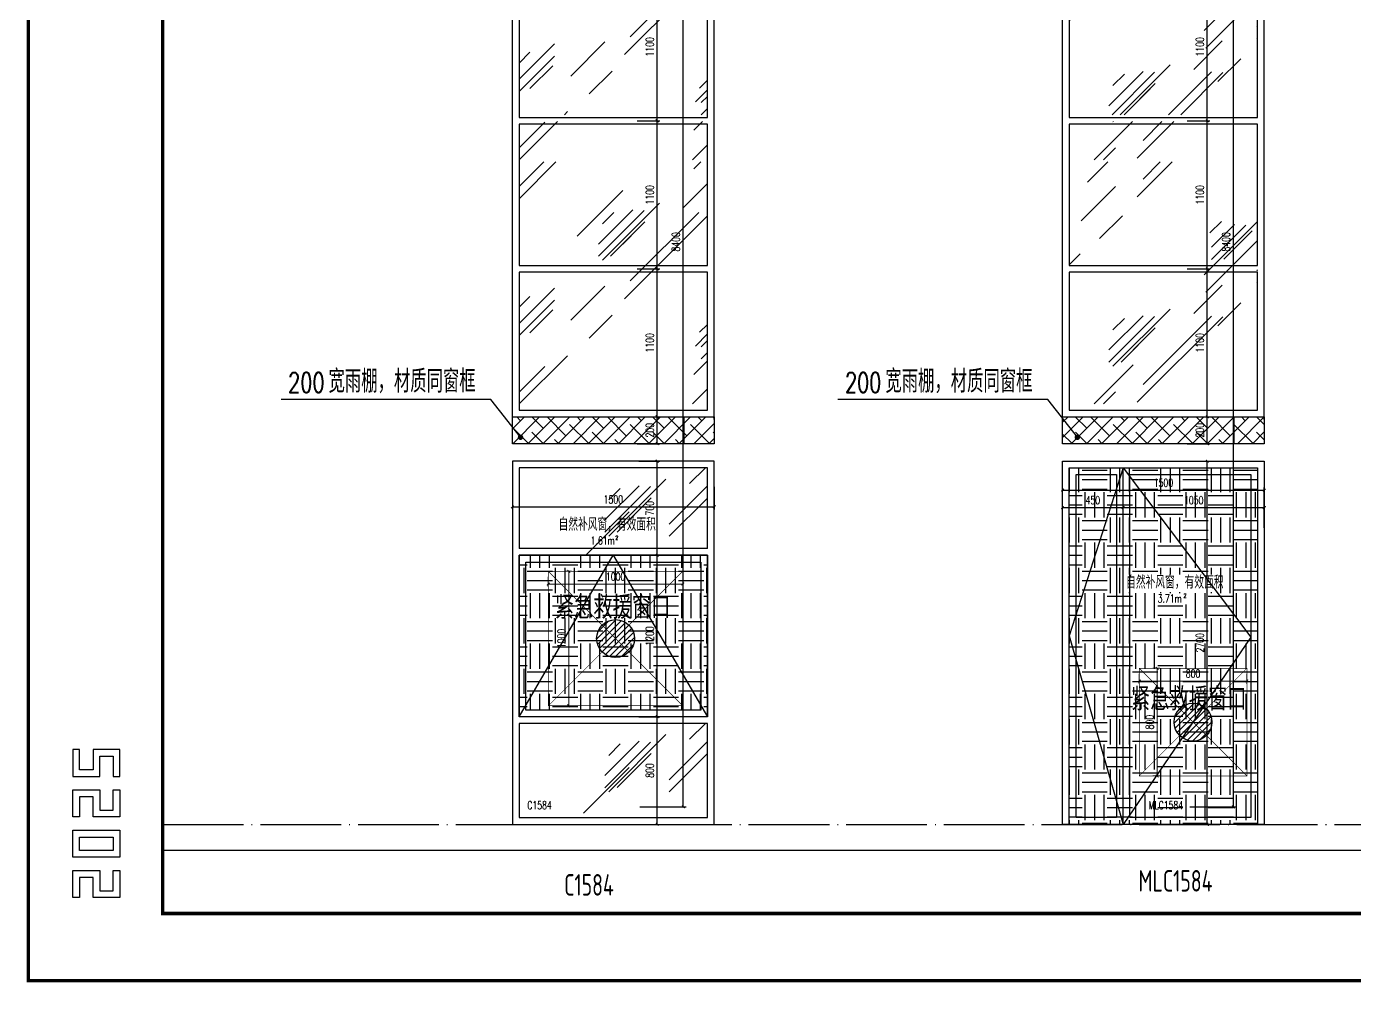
# Model space of a CAD drawing. Extents: x -4210259 to 293730, y -7499 to 868879.
# Drawn here: x -2053472 to -2043600, y 421208 to 428313 of the extents above; entities that cross this region are included whole.
import ezdxf
from ezdxf.enums import TextEntityAlignment as Align

# ---------------------------------------------------------------- set-up
doc = ezdxf.new("R2010")
doc.units = 0
doc.header["$LTSCALE"] = 1000
doc.header["$MEASUREMENT"] = 0
doc.linetypes.add('DASH', pattern=[0.35, 0.25, -0.1])
doc.linetypes.add('DOTE', pattern=[2.42, 2, -0.2, 0.02, -0.2])
doc.layers.get('Defpoints').update_dxf_attribs({"color": 210})
for name, color, linetype in [('0-cxFrame', 155, 'Continuous'), ('A-AXIS-DOTE', 14, 'DOTE'), ('A-CURTAIN', 134, 'Continuous'), ('A-HATCH-2', 251, 'Continuous'), ('A-LIN-V', 9, 'Continuous'), ('A-TEXT', 61, 'Continuous'), ('A-WINDOW', 140, 'Continuous'), ('A-彩色打印层', 22, 'Continuous'), ('A-门窗表显示尺寸', 160, 'Continuous'), ('AXIS', 3, 'Continuous'), ('DIM_SYMB', 3, 'Continuous'), ('PUB_DIM', 3, 'Continuous'), ('PUB_TEXT', 7, 'Continuous'), ('SPACE', 7, 'Continuous'), ('SPACE_HATCH', 8, 'Continuous')]:
    doc.layers.add(name, color=color, linetype=linetype)
doc.layers.add('0-cxText', color=131, linetype='Continuous', lineweight=25)
doc.layers.add('A-WALL-HATCH', color=8, linetype='Continuous', lineweight=13)
doc.styles.add('_TCH_DIM', font='SIMPLEX', dxfattribs={"bigfont": 'GBCBIG'})
doc.styles.add('_TCH_DIM_T3', font='SIMPLEX', dxfattribs={"width": 0.705882, "bigfont": 'GBCBIG'})
doc.styles.add('_TCH_SPACE', font='SIMPLEX', dxfattribs={"height": 5, "bigfont": 'GBCBIG'})
doc.styles.add('A-DIM_T3', font='SIMPLEX', dxfattribs={"width": 0.705882, "bigfont": 'GBCBIG'})
doc.styles.add('A-STANDARD', font='SIMPLEX', dxfattribs={"bigfont": 'GBCBIG'})
doc.styles.add('cx_tuming', font='')
doc.styles.add('cx_tuqian1', font='')
doc.styles.add('EXPO2012', font='@TSSDENG', dxfattribs={"width": 0.7, "bigfont": '@TSSDCHN'})
doc.styles.add('STYLE1', font='')
doc.styles.add('黑体', font='', dxfattribs={"height": 12})
doc.styles.get('cx_tuming').set_extended_font_data('SimHei')
doc.styles.get('cx_tuqian1').set_extended_font_data('SimSun')
doc.styles.get('STYLE1').set_extended_font_data('SimSun')
doc.styles.get('黑体').set_extended_font_data('SimHei')
doc.dimstyles.new('_TCH_ARCH&&20', dxfattribs={"dimtxt": 59.5, "dimasz": 20, "dimexe": 20, "dimexo": 20, "dimgap": 25.25, "dimtad": 1, "dimdec": 0, "dimzin": 0, "dimdsep": 46, "dimtxsty": '_TCH_DIM_T3', "dimblk": 'ARCHTICK', "dimcen": 0.09, "dimclrt": 7, "dimazin": 2, "dimtfac": 1, "dimtdec": 0, "dimtix": 1, "dimtmove": 2, "dimatfit": 3, "dimfxl": 0, "dimtolj": 1, "dimtzin": 0, "dimarcsym": 0})
doc.dimstyles.new('A-DIM&&20', dxfattribs={"dimtxt": 59.5, "dimasz": 20, "dimexe": 20, "dimexo": 20, "dimgap": 25.25, "dimtad": 1, "dimdec": 0, "dimzin": 0, "dimdsep": 46, "dimtxsty": 'A-DIM_T3', "dimblk": 'ARCHTICK', "dimcen": 0.09, "dimclrt": 7, "dimazin": 2, "dimtfac": 1, "dimtdec": 0, "dimtix": 1, "dimtmove": 2, "dimatfit": 3, "dimfxl": 0, "dimtolj": 1, "dimtzin": 0, "dimarcsym": 0})
pattern_1 = [(0, (0, 0), (187.5, 187.5), [187.5, -187.5]), (0, (0, 70.31), (187.5, 187.5), [187.5, -187.5]), (0, (0, 140.62), (187.5, 187.5), [187.5, -187.5]), (90, (23.44, 164.06), (-187.5, 187.5), [187.5, -187.5]), (90, (93.75, 164.06), (-187.5, 187.5), [187.5, -187.5]), (90, (164.06, 164.06), (-187.5, 187.5), [187.5, -187.5])]

# ---------------------------------------------------------------- blocks, each defined once
blk = doc.blocks.new('TK22.A1 L(Dragon)')
at = {"layer": '0-cxFrame', "color": 7, "const_width": 0.5}
blk.add_lwpolyline([(0, 0), (-841, 0), (-841, 594), (0, 594)], close=True, dxfattribs=at)
at = {"layer": '0-cxFrame', "const_width": 0.5}
blk.add_lwpolyline([(-80, 10), (-821, 10), (-821, 584), (-80, 584)], close=True, dxfattribs=at)
at = {"layer": 'Defpoints', "color": 2}
for points in [[(-833.37, 34.37), (-834.37, 34.37), (-834.37, 30.37), (-830.37, 30.37), (-830.37, 33.37), (-828.37, 33.37), (-828.37, 30.37), (-827.37, 30.37), (-827.37, 34.37), (-831.37, 34.37), (-831.37, 31.37), (-833.37, 31.37), (-833.37, 34.37)], [(-833.37, 24.37), (-834.37, 24.37), (-834.37, 28.37), (-830.37, 28.37), (-830.37, 25.37), (-828.37, 25.37), (-828.37, 28.37), (-827.37, 28.37), (-827.37, 24.37), (-831.37, 24.37), (-831.37, 27.37), (-833.37, 27.37), (-833.37, 24.37)], [(-833.37, 12.37), (-834.37, 12.37), (-834.37, 16.37), (-830.37, 16.37), (-830.37, 13.37), (-828.37, 13.37), (-828.37, 16.37), (-827.37, 16.37), (-827.37, 12.37), (-831.37, 12.37), (-831.37, 15.37), (-833.37, 15.37), (-833.37, 12.37)]]:
    blk.add_lwpolyline(points, dxfattribs=at)
for points in [[(-834.37, 18.37), (-834.37, 22.37), (-827.37, 22.37), (-827.37, 18.37)], [(-833.37, 19.37), (-833.37, 21.37), (-828.37, 21.37), (-828.37, 19.37)]]:
    blk.add_lwpolyline(points, close=True, dxfattribs=at)
at = {"style": '黑体', "flags": 4}
blk.add_attdef('图幅', text='', height=3.3, dxfattribs=at).set_placement((-40, 3), align=Align.RIGHT)
at = {"layer": '0-cxText', "flags": 4}
for tag, height, style, p in [('建设单位', 3.5, 'cx_tuming', (-45, 240)), ('项目名称', 3.5, 'cx_tuming', (-45, 210)), ('子项名称', 3.5, 'cx_tuming', (-45, 180)), ('工程编号', 3.3, 'cx_tuqian1', (-35, 165)), ('图名1', 3.5, 'cx_tuming', (-45, 87)), ('图名2', 3.5, 'cx_tuming', (-45, 79)), ('图名3', 3.5, 'cx_tuming', (-45, 71)), ('出图日期', 3.3, 'cx_tuqian1', (-39, 60)), ('专业', 3.3, 'cx_tuqian1', (-55, 52)), ('图号', 3.3, 'cx_tuqian1', (-55, 44)), ('版次', 3.3, 'cx_tuqian1', (-20, 44))]:
    blk.add_attdef(tag, text='', height=height, dxfattribs=dict(at, style=style)).set_placement(p, align=Align.MIDDLE)
at = {"layer": 'Defpoints', "color": 6, "flags": 4}
for tag, height, style, p in [('tufu', 3.3, '黑体', (-12, 12)), ('dwfname', 4, 'cx_tuqian1', (-80, 3))]:
    blk.add_attdef(tag, text='', height=height, dxfattribs=dict(at, style=style)).set_placement(p, align=Align.RIGHT)
blk = doc.blocks.new('_ArchTick')
at = {"color": 0, "linetype": 'ByBlock', "const_width": 0.4}
blk.add_lwpolyline([(-0.5, -0.5), (0.5, 0.5)], dxfattribs=at)
blk = doc.blocks.new('*D1451')
at = {"layer": 'Defpoints', "color": 0}
for p in [(-1653990, 542178.3), (-1652990, 542178.3), (-1652990, 542105)]:
    blk.add_point(p, dxfattribs=at)
at = {"layer": 'PUB_DIM', "color": 0, "lineweight": -2}
for p, q in [((-1653990, 542158.3), (-1653990, 542085)), ((-1653990, 542105), (-1652990, 542105)), ((-1652990, 542158.3), (-1652990, 542085))]:
    blk.add_line(p, q, dxfattribs=at)
at = {"layer": 'PUB_DIM', "color": 0, "lineweight": -2, "xscale": 20, "yscale": 20, "zscale": 20, "rotation": 180}
blk.add_blockref('_ArchTick', (-1653990, 542105), dxfattribs=at)
at = {"layer": 'PUB_DIM', "color": 0, "lineweight": -2, "xscale": 20, "yscale": 20, "zscale": 20}
blk.add_blockref('_ArchTick', (-1652990, 542105), dxfattribs=at)
at = {"layer": 'PUB_DIM', "color": 7, "insert": (-1653490, 542160), "char_height": 59.5, "attachment_point": 5, "style": '_TCH_DIM_T3'}
blk.add_mtext('\\A1;1000', dxfattribs=at)
blk = doc.blocks.new('*D1452')
at = {"layer": 'Defpoints', "color": 0}
for p in [(-1653888.8, 542199.6), (-1653837.4, 542199.6), (-1653888.8, 541199.6)]:
    blk.add_point(p, dxfattribs=at)
at = {"layer": 'PUB_DIM', "color": 0, "lineweight": -2}
for p, q in [((-1653868.8, 542199.6), (-1653817.4, 542199.6)), ((-1653837.4, 541199.6), (-1653837.4, 542199.6)), ((-1653868.8, 541199.6), (-1653817.4, 541199.6))]:
    blk.add_line(p, q, dxfattribs=at)
at = {"layer": 'PUB_DIM', "color": 0, "lineweight": -2, "xscale": 20, "yscale": 20, "zscale": 20}
for p, rotation in [((-1653837.4, 542199.6), 90), ((-1653837.4, 541199.6), 270)]:
    blk.add_blockref('_ArchTick', p, dxfattribs=dict(at, rotation=rotation))
at = {"layer": 'PUB_DIM', "color": 7, "insert": (-1653892.4, 541699.6), "char_height": 59.5, "attachment_point": 5, "rotation": 90, "style": '_TCH_DIM_T3'}
blk.add_mtext('\\A1;1000', dxfattribs=at)
blk = doc.blocks.new('*D1310')
at = {"layer": 'A-门窗表显示尺寸', "color": 0, "lineweight": -2}
for p, q in [((-1821550.4, 519937.5), (-1821394.3, 519937.5)), ((-1821414.3, 519237.5), (-1821414.3, 519937.5)), ((-1821550.4, 519237.5), (-1821394.3, 519237.5))]:
    blk.add_line(p, q, dxfattribs=at)
at = {"layer": 'Defpoints', "color": 0}
for p in [(-1821570.4, 519937.5), (-1821414.3, 519937.5), (-1821570.4, 519237.5)]:
    blk.add_point(p, dxfattribs=at)
at = {"layer": 'A-门窗表显示尺寸', "color": 0, "lineweight": -2, "xscale": 20, "yscale": 20, "zscale": 20}
for p, rotation in [((-1821414.3, 519937.5), 90), ((-1821414.3, 519237.5), 270)]:
    blk.add_blockref('_ArchTick', p, dxfattribs=dict(at, rotation=rotation))
at = {"layer": 'A-门窗表显示尺寸', "color": 7, "insert": (-1821469.3, 519587.5), "char_height": 59.5, "attachment_point": 5, "rotation": 90, "style": 'A-DIM_T3'}
blk.add_mtext('\\A1;700', dxfattribs=at)
blk = doc.blocks.new('*D1311')
at = {"layer": 'A-门窗表显示尺寸', "color": 0, "lineweight": -2}
for p, q in [((-1821550.4, 519237.5), (-1821394.3, 519237.5)), ((-1821414.3, 518037.5), (-1821414.3, 519237.5)), ((-1821550.4, 518037.5), (-1821394.3, 518037.5))]:
    blk.add_line(p, q, dxfattribs=at)
at = {"layer": 'Defpoints', "color": 0}
for p in [(-1821570.4, 519237.5), (-1821414.3, 519237.5), (-1821570.4, 518037.5)]:
    blk.add_point(p, dxfattribs=at)
at = {"layer": 'A-门窗表显示尺寸', "color": 0, "lineweight": -2, "xscale": 20, "yscale": 20, "zscale": 20}
for p, rotation in [((-1821414.3, 519237.5), 90), ((-1821414.3, 518037.5), 270)]:
    blk.add_blockref('_ArchTick', p, dxfattribs=dict(at, rotation=rotation))
at = {"layer": 'A-门窗表显示尺寸', "color": 7, "insert": (-1821469.3, 518637.5), "char_height": 59.5, "attachment_point": 5, "rotation": 90, "style": 'A-DIM_T3'}
blk.add_mtext('\\A1;1200', dxfattribs=at)
blk = doc.blocks.new('*D1312')
at = {"layer": 'A-门窗表显示尺寸', "color": 0, "lineweight": -2}
for p, q in [((-1821550.4, 518037.5), (-1821394.3, 518037.5)), ((-1821414.3, 517237.5), (-1821414.3, 518037.5)), ((-1821550.4, 517237.5), (-1821394.3, 517237.5))]:
    blk.add_line(p, q, dxfattribs=at)
at = {"layer": 'Defpoints', "color": 0}
for p in [(-1821570.4, 518037.5), (-1821414.3, 518037.5), (-1821570.4, 517237.5)]:
    blk.add_point(p, dxfattribs=at)
at = {"layer": 'A-门窗表显示尺寸', "color": 0, "lineweight": -2, "xscale": 20, "yscale": 20, "zscale": 20}
for p, rotation in [((-1821414.3, 518037.5), 90), ((-1821414.3, 517237.5), 270)]:
    blk.add_blockref('_ArchTick', p, dxfattribs=dict(at, rotation=rotation))
at = {"layer": 'A-门窗表显示尺寸', "color": 7, "insert": (-1821469.3, 517637.5), "char_height": 59.5, "attachment_point": 5, "rotation": 90, "style": 'A-DIM_T3'}
blk.add_mtext('\\A1;800', dxfattribs=at)
blk = doc.blocks.new('*D1313')
at = {"layer": 'A-门窗表显示尺寸', "color": 0, "lineweight": -2}
for p, q in [((-1822490.4, 519747.5), (-1822490.4, 519578)), ((-1820990.4, 519747.5), (-1820990.4, 519578)), ((-1822490.4, 519598), (-1820990.4, 519598))]:
    blk.add_line(p, q, dxfattribs=at)
at = {"layer": 'Defpoints', "color": 0}
for p in [(-1822490.4, 519767.5), (-1820990.4, 519767.5), (-1820990.4, 519598)]:
    blk.add_point(p, dxfattribs=at)
at = {"layer": 'A-门窗表显示尺寸', "color": 0, "lineweight": -2, "xscale": 20, "yscale": 20, "zscale": 20, "rotation": 180}
blk.add_blockref('_ArchTick', (-1822490.4, 519598), dxfattribs=at)
at = {"layer": 'A-门窗表显示尺寸', "color": 0, "lineweight": -2, "xscale": 20, "yscale": 20, "zscale": 20}
blk.add_blockref('_ArchTick', (-1820990.4, 519598), dxfattribs=at)
at = {"layer": 'A-门窗表显示尺寸', "color": 7, "insert": (-1821740.4, 519653), "char_height": 59.5, "attachment_point": 5, "style": 'A-DIM_T3'}
blk.add_mtext('\\A1;1500', dxfattribs=at)
blk = doc.blocks.new('*D1228')
at = {"layer": 'A-门窗表显示尺寸', "color": 0, "lineweight": -2}
for p, q in [((-1802664.3, 520137.5), (-1802494.3, 520137.5)), ((-1802514.3, 519937.5), (-1802514.3, 520137.5)), ((-1802664.3, 519937.5), (-1802494.3, 519937.5))]:
    blk.add_line(p, q, dxfattribs=at)
at = {"layer": 'Defpoints', "color": 0}
for p in [(-1802684.3, 520137.5), (-1802514.3, 520137.5), (-1802684.3, 519937.5)]:
    blk.add_point(p, dxfattribs=at)
at = {"layer": 'A-门窗表显示尺寸', "color": 0, "lineweight": -2, "xscale": 20, "yscale": 20, "zscale": 20}
for p, rotation in [((-1802514.3, 520137.5), 90), ((-1802514.3, 519937.5), 270)]:
    blk.add_blockref('_ArchTick', p, dxfattribs=dict(at, rotation=rotation))
at = {"layer": 'A-门窗表显示尺寸', "color": 7, "insert": (-1802569.3, 520037.5), "char_height": 59.5, "attachment_point": 5, "rotation": 90, "style": '_TCH_DIM_T3'}
blk.add_mtext('\\A1;200', dxfattribs=at)
blk = doc.blocks.new('*D1229')
at = {"layer": 'A-门窗表显示尺寸', "color": 0, "lineweight": -2}
for p, q in [((-1802664.3, 521237.5), (-1802494.3, 521237.5)), ((-1802514.3, 520137.5), (-1802514.3, 521237.5)), ((-1802664.3, 520137.5), (-1802494.3, 520137.5))]:
    blk.add_line(p, q, dxfattribs=at)
at = {"layer": 'Defpoints', "color": 0}
for p in [(-1802684.3, 521237.5), (-1802514.3, 521237.5), (-1802684.3, 520137.5)]:
    blk.add_point(p, dxfattribs=at)
at = {"layer": 'A-门窗表显示尺寸', "color": 0, "lineweight": -2, "xscale": 20, "yscale": 20, "zscale": 20}
for p, rotation in [((-1802514.3, 521237.5), 90), ((-1802514.3, 520137.5), 270)]:
    blk.add_blockref('_ArchTick', p, dxfattribs=dict(at, rotation=rotation))
at = {"layer": 'A-门窗表显示尺寸', "color": 7, "insert": (-1802569.3, 520687.5), "char_height": 59.5, "attachment_point": 5, "rotation": 90, "style": '_TCH_DIM_T3'}
blk.add_mtext('\\A1;1100', dxfattribs=at)
blk = doc.blocks.new('*D1230')
at = {"layer": 'A-门窗表显示尺寸', "color": 0, "lineweight": -2}
for p, q in [((-1802664.3, 522337.5), (-1802494.3, 522337.5)), ((-1802514.3, 521237.5), (-1802514.3, 522337.5)), ((-1802664.3, 521237.5), (-1802494.3, 521237.5))]:
    blk.add_line(p, q, dxfattribs=at)
at = {"layer": 'Defpoints', "color": 0}
for p in [(-1802684.3, 522337.5), (-1802514.3, 522337.5), (-1802684.3, 521237.5)]:
    blk.add_point(p, dxfattribs=at)
at = {"layer": 'A-门窗表显示尺寸', "color": 0, "lineweight": -2, "xscale": 20, "yscale": 20, "zscale": 20}
for p, rotation in [((-1802514.3, 522337.5), 90), ((-1802514.3, 521237.5), 270)]:
    blk.add_blockref('_ArchTick', p, dxfattribs=dict(at, rotation=rotation))
at = {"layer": 'A-门窗表显示尺寸', "color": 7, "insert": (-1802569.3, 521787.5), "char_height": 59.5, "attachment_point": 5, "rotation": 90, "style": '_TCH_DIM_T3'}
blk.add_mtext('\\A1;1100', dxfattribs=at)
blk = doc.blocks.new('*D1231')
at = {"layer": 'A-门窗表显示尺寸', "color": 0, "lineweight": -2}
for p, q in [((-1802664.3, 523437.5), (-1802494.3, 523437.5)), ((-1802514.3, 522337.5), (-1802514.3, 523437.5)), ((-1802664.3, 522337.5), (-1802494.3, 522337.5))]:
    blk.add_line(p, q, dxfattribs=at)
at = {"layer": 'Defpoints', "color": 0}
for p in [(-1802684.3, 523437.5), (-1802514.3, 523437.5), (-1802684.3, 522337.5)]:
    blk.add_point(p, dxfattribs=at)
at = {"layer": 'A-门窗表显示尺寸', "color": 0, "lineweight": -2, "xscale": 20, "yscale": 20, "zscale": 20}
for p, rotation in [((-1802514.3, 523437.5), 90), ((-1802514.3, 522337.5), 270)]:
    blk.add_blockref('_ArchTick', p, dxfattribs=dict(at, rotation=rotation))
at = {"layer": 'A-门窗表显示尺寸', "color": 7, "insert": (-1802569.3, 522887.5), "char_height": 59.5, "attachment_point": 5, "rotation": 90, "style": '_TCH_DIM_T3'}
blk.add_mtext('\\A1;1100', dxfattribs=at)
blk = doc.blocks.new('*D1232')
at = {"layer": 'A-门窗表显示尺寸', "color": 0, "lineweight": -2}
for p, q in [((-1802664.3, 524537.5), (-1802494.3, 524537.5)), ((-1802514.3, 523437.5), (-1802514.3, 524537.5)), ((-1802664.3, 523437.5), (-1802494.3, 523437.5))]:
    blk.add_line(p, q, dxfattribs=at)
at = {"layer": 'Defpoints', "color": 0}
for p in [(-1802684.3, 524537.5), (-1802514.3, 524537.5), (-1802684.3, 523437.5)]:
    blk.add_point(p, dxfattribs=at)
at = {"layer": 'A-门窗表显示尺寸', "color": 0, "lineweight": -2, "xscale": 20, "yscale": 20, "zscale": 20}
for p, rotation in [((-1802514.3, 524537.5), 90), ((-1802514.3, 523437.5), 270)]:
    blk.add_blockref('_ArchTick', p, dxfattribs=dict(at, rotation=rotation))
at = {"layer": 'A-门窗表显示尺寸', "color": 7, "insert": (-1802569.3, 523987.5), "char_height": 59.5, "attachment_point": 5, "rotation": 90, "style": '_TCH_DIM_T3'}
blk.add_mtext('\\A1;1100', dxfattribs=at)
blk = doc.blocks.new('*D1233')
at = {"layer": 'A-门窗表显示尺寸', "color": 0, "lineweight": -2}
for p, q in [((-1802664.3, 525637.5), (-1802494.3, 525637.5)), ((-1802514.3, 524537.5), (-1802514.3, 525637.5)), ((-1802664.3, 524537.5), (-1802494.3, 524537.5))]:
    blk.add_line(p, q, dxfattribs=at)
at = {"layer": 'Defpoints', "color": 0}
for p in [(-1802684.3, 525637.5), (-1802514.3, 525637.5), (-1802684.3, 524537.5)]:
    blk.add_point(p, dxfattribs=at)
at = {"layer": 'A-门窗表显示尺寸', "color": 0, "lineweight": -2, "xscale": 20, "yscale": 20, "zscale": 20}
for p, rotation in [((-1802514.3, 525637.5), 90), ((-1802514.3, 524537.5), 270)]:
    blk.add_blockref('_ArchTick', p, dxfattribs=dict(at, rotation=rotation))
at = {"layer": 'A-门窗表显示尺寸', "color": 7, "insert": (-1802569.3, 525087.5), "char_height": 59.5, "attachment_point": 5, "rotation": 90, "style": '_TCH_DIM_T3'}
blk.add_mtext('\\A1;1100', dxfattribs=at)
blk = doc.blocks.new('*D1234')
at = {"layer": 'A-门窗表显示尺寸', "color": 0, "lineweight": -2}
for p, q in [((-1802644.3, 525637.5), (-1802300, 525637.5)), ((-1802320, 517237.5), (-1802320, 525637.5)), ((-1802644.3, 517237.5), (-1802300, 517237.5))]:
    blk.add_line(p, q, dxfattribs=at)
at = {"layer": 'Defpoints', "color": 0}
for p in [(-1802664.3, 525637.5), (-1802320, 525637.5), (-1802664.3, 517237.5)]:
    blk.add_point(p, dxfattribs=at)
at = {"layer": 'A-门窗表显示尺寸', "color": 0, "lineweight": -2, "xscale": 20, "yscale": 20, "zscale": 20}
for p, rotation in [((-1802320, 525637.5), 90), ((-1802320, 517237.5), 270)]:
    blk.add_blockref('_ArchTick', p, dxfattribs=dict(at, rotation=rotation))
at = {"layer": 'A-门窗表显示尺寸', "color": 7, "insert": (-1802375, 521437.5), "char_height": 59.5, "attachment_point": 5, "rotation": 90, "style": '_TCH_DIM_T3'}
blk.add_mtext('\\A1;8400', dxfattribs=at)
blk = doc.blocks.new('*D1235')
at = {"layer": 'A-门窗表显示尺寸', "color": 0, "lineweight": -2}
for p, q in [((-1803590.4, 525102.5), (-1803590.4, 525272)), ((-1803590.4, 525252), (-1802090.4, 525252)), ((-1802090.4, 525102.5), (-1802090.4, 525272))]:
    blk.add_line(p, q, dxfattribs=at)
at = {"layer": 'Defpoints', "color": 0}
for p in [(-1802090.4, 525252), (-1803590.4, 525082.5), (-1802090.4, 525082.5)]:
    blk.add_point(p, dxfattribs=at)
at = {"layer": 'A-门窗表显示尺寸', "color": 0, "lineweight": -2, "xscale": 20, "yscale": 20, "zscale": 20, "rotation": 180}
blk.add_blockref('_ArchTick', (-1803590.4, 525252), dxfattribs=at)
at = {"layer": 'A-门窗表显示尺寸', "color": 0, "lineweight": -2, "xscale": 20, "yscale": 20, "zscale": 20}
blk.add_blockref('_ArchTick', (-1802090.4, 525252), dxfattribs=at)
at = {"layer": 'A-门窗表显示尺寸', "color": 7, "insert": (-1802840.4, 525307), "char_height": 59.5, "attachment_point": 5, "style": 'A-DIM_T3'}
blk.add_mtext('\\A1;1500', dxfattribs=at)
blk = doc.blocks.new('*D1453')
at = {"layer": 'Defpoints', "color": 0}
for p in [(-1646821.1, 507410), (-1646021.1, 507410), (-1646021.1, 507336.7)]:
    blk.add_point(p, dxfattribs=at)
at = {"layer": 'PUB_DIM', "color": 0, "lineweight": -2}
for p, q in [((-1646821.1, 507390), (-1646821.1, 507316.7)), ((-1646021.1, 507390), (-1646021.1, 507316.7)), ((-1646821.1, 507336.7), (-1646021.1, 507336.7))]:
    blk.add_line(p, q, dxfattribs=at)
at = {"layer": 'PUB_DIM', "color": 0, "lineweight": -2, "xscale": 20, "yscale": 20, "zscale": 20, "rotation": 180}
blk.add_blockref('_ArchTick', (-1646821.1, 507336.7), dxfattribs=at)
at = {"layer": 'PUB_DIM', "color": 0, "lineweight": -2, "xscale": 20, "yscale": 20, "zscale": 20}
blk.add_blockref('_ArchTick', (-1646021.1, 507336.7), dxfattribs=at)
at = {"layer": 'PUB_DIM', "color": 7, "insert": (-1646421.1, 507391.7), "char_height": 59.5, "attachment_point": 5, "style": '_TCH_DIM_T3'}
blk.add_mtext('\\A1;800', dxfattribs=at)
blk = doc.blocks.new('*D1454')
at = {"layer": 'Defpoints', "color": 0}
for p in [(-1646739.9, 507431.1), (-1646688.4, 507431.1), (-1646739.9, 506631.1)]:
    blk.add_point(p, dxfattribs=at)
at = {"layer": 'PUB_DIM', "color": 0, "lineweight": -2}
for p, q in [((-1646719.9, 507431.1), (-1646668.4, 507431.1)), ((-1646688.4, 506631.1), (-1646688.4, 507431.1)), ((-1646719.9, 506631.1), (-1646668.4, 506631.1))]:
    blk.add_line(p, q, dxfattribs=at)
at = {"layer": 'PUB_DIM', "color": 0, "lineweight": -2, "xscale": 20, "yscale": 20, "zscale": 20}
for p, rotation in [((-1646688.4, 507431.1), 90), ((-1646688.4, 506631.1), 270)]:
    blk.add_blockref('_ArchTick', p, dxfattribs=dict(at, rotation=rotation))
at = {"layer": 'PUB_DIM', "color": 7, "insert": (-1646743.4, 507031.1), "char_height": 59.5, "attachment_point": 5, "rotation": 90, "style": '_TCH_DIM_T3'}
blk.add_mtext('\\A1;800', dxfattribs=at)
blk = doc.blocks.new('*D1224')
at = {"layer": 'A-门窗表显示尺寸', "color": 0, "lineweight": -2}
for p, q in [((-1821600.4, 519937.5), (-1821444.3, 519937.5)), ((-1821464.3, 517237.5), (-1821464.3, 519937.5)), ((-1821600.4, 517237.5), (-1821444.3, 517237.5))]:
    blk.add_line(p, q, dxfattribs=at)
at = {"layer": 'Defpoints', "color": 0}
for p in [(-1821620.4, 519937.5), (-1821464.3, 519937.5), (-1821620.4, 517237.5)]:
    blk.add_point(p, dxfattribs=at)
at = {"layer": 'A-门窗表显示尺寸', "color": 0, "lineweight": -2, "xscale": 20, "yscale": 20, "zscale": 20}
for p, rotation in [((-1821464.3, 519937.5), 90), ((-1821464.3, 517237.5), 270)]:
    blk.add_blockref('_ArchTick', p, dxfattribs=dict(at, rotation=rotation))
at = {"layer": 'A-门窗表显示尺寸', "color": 7, "insert": (-1821519.3, 518587.5), "char_height": 59.5, "attachment_point": 5, "rotation": 90, "style": 'A-DIM_T3'}
blk.add_mtext('\\A1;2700', dxfattribs=at)
blk = doc.blocks.new('*D1225')
at = {"layer": 'A-门窗表显示尺寸', "color": 0, "lineweight": -2}
for p, q in [((-1822540.4, 519442.5), (-1822540.4, 519612)), ((-1822540.4, 519592), (-1822090.4, 519592)), ((-1822090.4, 519442.5), (-1822090.4, 519612))]:
    blk.add_line(p, q, dxfattribs=at)
at = {"layer": 'Defpoints', "color": 0}
for p in [(-1822090.4, 519592), (-1822540.4, 519422.5), (-1822090.4, 519422.5)]:
    blk.add_point(p, dxfattribs=at)
at = {"layer": 'A-门窗表显示尺寸', "color": 0, "lineweight": -2, "xscale": 20, "yscale": 20, "zscale": 20, "rotation": 180}
blk.add_blockref('_ArchTick', (-1822540.4, 519592), dxfattribs=at)
at = {"layer": 'A-门窗表显示尺寸', "color": 0, "lineweight": -2, "xscale": 20, "yscale": 20, "zscale": 20}
blk.add_blockref('_ArchTick', (-1822090.4, 519592), dxfattribs=at)
at = {"layer": 'A-门窗表显示尺寸', "color": 7, "insert": (-1822315.4, 519647), "char_height": 59.5, "attachment_point": 5, "style": 'A-DIM_T3'}
blk.add_mtext('\\A1;450', dxfattribs=at)
blk = doc.blocks.new('*D1226')
at = {"layer": 'A-门窗表显示尺寸', "color": 0, "lineweight": -2}
for p, q in [((-1822090.4, 519442.5), (-1822090.4, 519612)), ((-1822090.4, 519592), (-1821040.4, 519592)), ((-1821040.4, 519442.5), (-1821040.4, 519612))]:
    blk.add_line(p, q, dxfattribs=at)
at = {"layer": 'Defpoints', "color": 0}
for p in [(-1821040.4, 519592), (-1822090.4, 519422.5), (-1821040.4, 519422.5)]:
    blk.add_point(p, dxfattribs=at)
at = {"layer": 'A-门窗表显示尺寸', "color": 0, "lineweight": -2, "xscale": 20, "yscale": 20, "zscale": 20, "rotation": 180}
blk.add_blockref('_ArchTick', (-1822090.4, 519592), dxfattribs=at)
at = {"layer": 'A-门窗表显示尺寸', "color": 0, "lineweight": -2, "xscale": 20, "yscale": 20, "zscale": 20}
blk.add_blockref('_ArchTick', (-1821040.4, 519592), dxfattribs=at)
at = {"layer": 'A-门窗表显示尺寸', "color": 7, "insert": (-1821565.4, 519647), "char_height": 59.5, "attachment_point": 5, "style": 'A-DIM_T3'}
blk.add_mtext('\\A1;1050', dxfattribs=at)
blk = doc.blocks.new('*D1227')
at = {"layer": 'A-门窗表显示尺寸', "color": 0, "lineweight": -2}
for p, q in [((-1822540.4, 519572.5), (-1822540.4, 519742)), ((-1822540.4, 519722), (-1821040.4, 519722)), ((-1821040.4, 519572.5), (-1821040.4, 519742))]:
    blk.add_line(p, q, dxfattribs=at)
at = {"layer": 'Defpoints', "color": 0}
for p in [(-1821040.4, 519722), (-1822540.4, 519552.5), (-1821040.4, 519552.5)]:
    blk.add_point(p, dxfattribs=at)
at = {"layer": 'A-门窗表显示尺寸', "color": 0, "lineweight": -2, "xscale": 20, "yscale": 20, "zscale": 20, "rotation": 180}
blk.add_blockref('_ArchTick', (-1822540.4, 519722), dxfattribs=at)
at = {"layer": 'A-门窗表显示尺寸', "color": 0, "lineweight": -2, "xscale": 20, "yscale": 20, "zscale": 20}
blk.add_blockref('_ArchTick', (-1821040.4, 519722), dxfattribs=at)
at = {"layer": 'A-门窗表显示尺寸', "color": 7, "insert": (-1821790.4, 519777), "char_height": 59.5, "attachment_point": 5, "style": 'A-DIM_T3'}
blk.add_mtext('\\A1;1500', dxfattribs=at)
blk = doc.blocks.new('w42432')
at = {"layer": 'A-彩色打印层'}
h = blk.add_hatch(dxfattribs=at)
h.set_pattern_fill('ANSI31', color=1, scale=20)
h.set_pattern_definition([(45, (-3066307.735, -1060647.207), (-22.4506403, 22.4506403), [])])
edge = h.paths.add_edge_path()
edge.add_arc((-1653490, 541699.6), 140.7, 0, 360)
at = {"layer": 'A-彩色打印层', "linetype": 'DASH', "const_width": 5, "elevation": 0}
blk.add_lwpolyline([(-1653990, 542199.6), (-1652990, 542199.6), (-1652990, 541199.6), (-1653990, 541199.6)], close=True, dxfattribs=at)
for points in [[(-1653990, 542199.6), (-1652990, 541199.6)], [(-1652990, 542199.6), (-1653990, 541199.6)]]:
    blk.add_lwpolyline(points, dxfattribs=at)
at = {"layer": 'A-彩色打印层', "ltscale": 0.5}
blk.add_circle((-1653490, 541699.6, 0), 140.7, dxfattribs=at)
at = {"layer": 'AXIS', "linetype": 'Continuous', "style": 'STYLE1', "width": 0.7}
blk.add_text('紧急救援窗口', height=150, dxfattribs=at).set_placement((-1653941.7, 541862.6, 0))
at = {"layer": 'PUB_DIM'}
for p1, p2, distance, picture, middle in [((-1653990, 542178.3), (-1652990, 542178.3), -73.3, '*D1451', (-1653490, 542160)), ((-1653888.8, 541199.6), (-1653888.8, 542199.6), -51.4, '*D1452', (-1653892.4, 541699.6))]:
    dim = blk.add_aligned_dim(p1=p1, p2=p2, distance=distance, dimstyle='_TCH_ARCH&&20', dxfattribs=at)
    dim.commit()
    dim.dimension.update_dxf_attribs({"geometry": picture, "text_midpoint": middle})
blk = doc.blocks.new('er446')
at = {"layer": 'A-WALL-HATCH'}
h = blk.add_hatch(dxfattribs=at)
h.set_pattern_fill('玻璃2', color=256, scale=100, angle=180)
h.set_pattern_definition([(45, (3085130.2, -5340), (0, 1527.35065), [600, -360, 600, -360, 240, -523.28157]), (45, (3085100.2, -5310), (0, 1527.35065), [480, -600, 360, -360, 420, -463.28157]), (45, (3085100.2, -5220), (0, 1527.35065), [360, -720, 240, -360, 540, -463.28157]), (45, (3085190.2, -5310), (0, 1527.35065), [360, -720, 300, -1303.2815]), (45, (3085280.2, -5220), (0, 1527.35065), [180, -900, 120, -1483.2815]), (45, (3085130.2, -5070), (0, 1527.35065), [120, -900, 120, -480, 300, -763.28157]), (45, (3085670.2, -5160), (0, 1527.35065), [600, -900, 720, -475.28157]), (45, (3085670.2, -5250), (0, 1527.35065), [840, -600, 900, -355.28157]), (45, (3085820.2, -5130), (0, -1697.05627), [600, -840, 480, -763.28157]), (45, (3085730.2, -4950), (0, 1527.35065), [300, -1200, 360, -823.28157]), (45, (3085910.2, -5040), (0, 1527.35065), [240, -1200, 240, -1003.2815])])
h.paths.add_polyline_path([(-1822440.4, 519237.5), (-1821040.4, 519237.5), (-1821040.4, 519887.5), (-1822440.4, 519887.5)])
h = blk.add_hatch(dxfattribs=at)
h.set_pattern_fill('玻璃2', color=256, scale=100, angle=180)
h.set_pattern_definition([(45, (3085130.2, -7240), (0, 1527.35065), [600, -360, 600, -360, 240, -523.28157]), (45, (3085100.2, -7210), (0, 1527.35065), [480, -600, 360, -360, 420, -463.28157]), (45, (3085100.2, -7120), (0, 1527.35065), [360, -720, 240, -360, 540, -463.28157]), (45, (3085190.2, -7210), (0, 1527.35065), [360, -720, 300, -1303.2815]), (45, (3085280.2, -7120), (0, 1527.35065), [180, -900, 120, -1483.2815]), (45, (3085130.2, -6970), (0, 1527.35065), [120, -900, 120, -480, 300, -763.28157]), (45, (3085670.2, -7060), (0, 1527.35065), [600, -900, 720, -475.28157]), (45, (3085670.2, -7150), (0, 1527.35065), [840, -600, 900, -355.28157]), (45, (3085820.2, -7030), (0, -1697.05627), [600, -840, 480, -763.28157]), (45, (3085730.2, -6850), (0, 1527.35065), [300, -1200, 360, -823.28157]), (45, (3085910.2, -6940), (0, 1527.35065), [240, -1200, 240, -1003.2815])])
h.paths.add_polyline_path([(-1822440.4, 517287.5), (-1821040.4, 517287.5), (-1821040.4, 517987.5), (-1822440.4, 517987.5)])
at = {"layer": 'SPACE_HATCH'}
h = blk.add_hatch(dxfattribs=at)
h.set_pattern_fill('土壤', color=1, scale=50, style=0)
h.set_pattern_definition(pattern_1)
h.paths.add_polyline_path([(-1821040.4, 518087.5), (-1822440.4, 518087.5), (-1822440.4, 519237.5), (-1821040.4, 519237.5)])
at = {"layer": 'A-WINDOW'}
for p, q in [((-1821040.4, 519287.5), (-1822440.4, 519287.5)), ((-1821040.4, 519237.5), (-1822440.4, 519237.5)), ((-1821040.4, 518037.5), (-1822440.4, 518037.5)), ((-1821040.4, 517987.5), (-1822440.4, 517987.5))]:
    blk.add_line(p, q, dxfattribs=at)
for points in [[(-1822490.4, 517237.5), (-1820990.4, 517237.5), (-1820990.4, 519937.5), (-1822490.4, 519937.5)], [(-1822440.4, 519237.5), (-1821040.4, 519237.5), (-1821040.4, 518037.5), (-1822440.4, 518037.5)], [(-1822390.4, 519187.5), (-1821090.4, 519187.5), (-1821090.4, 518087.5), (-1822390.4, 518087.5)]]:
    blk.add_lwpolyline(points, close=True, dxfattribs=at)
for points in [[(-1821040.4, 519287.5), (-1821040.4, 519887.5), (-1822440.4, 519887.5), (-1822440.4, 519287.5)], [(-1822440.4, 519237.5), (-1822440.4, 518037.5)], [(-1822440.4, 518037.5), (-1821740.4, 519237.5), (-1821040.4, 518037.5)], [(-1821040.4, 518037.5), (-1821040.4, 519237.5)], [(-1822440.4, 517987.5), (-1822440.4, 517287.5), (-1821040.4, 517287.5), (-1821040.4, 517987.5)]]:
    blk.add_lwpolyline(points, dxfattribs=at)
at = {"layer": 'A-WALL-HATCH'}
blk.add_blockref('w42432', (-168233.7, -23080.9, 0), dxfattribs=at)
at = {"layer": 'A-门窗表显示尺寸', "color": 3, "style": 'A-STANDARD', "width": 0.705882}
blk.add_text('C1584', height=59.5, dxfattribs=at).set_placement((-1822380, 517350))
at = {"layer": 'SPACE', "color": 1, "style": '_TCH_SPACE'}
blk.add_text('自然补风窗，有效面积', height=96.45, dxfattribs=at).set_placement((-1822147.5, 519420))
at = {"layer": 'SPACE', "color": 1, "style": '_TCH_SPACE', "width": 0.705882}
for s, height, p in [('1.61m', 59.5, (-1821909.2, 519317.6)), ('2', 29.8, (-1821725.2, 519352.6))]:
    blk.add_text(s, height=height, dxfattribs=at).set_placement(p)
at = {"layer": 'A-门窗表显示尺寸'}
for p1, p2, distance, picture, middle in [((-1821570.4, 519237.5), (-1821570.4, 519937.5), -156.1, '*D1310', (-1821469.3, 519587.5)), ((-1822490.4, 519767.5), (-1820990.4, 519767.5), -169.5, '*D1313', (-1821740.4, 519653)), ((-1821570.4, 518037.5), (-1821570.4, 519237.5), -156.1, '*D1311', (-1821469.3, 518637.5)), ((-1821570.4, 517237.5), (-1821570.4, 518037.5), -156.1, '*D1312', (-1821469.3, 517637.5))]:
    dim = blk.add_aligned_dim(p1=p1, p2=p2, distance=distance, dimstyle='A-DIM&&20', dxfattribs=at)
    dim.commit()
    dim.dimension.update_dxf_attribs({"geometry": picture, "text_midpoint": middle})
blk = doc.blocks.new('C1454')
at = {"layer": 'A-HATCH-2'}
h = blk.add_hatch(dxfattribs=at)
h.set_pattern_fill('ANSI38', color=256, scale=50)
h.set_pattern_definition([(45, (0, 0), (-56.1266008, 56.1266008), []), (135, (0, 0), (-168.3798023, 56.1266008), [198.4375, -119.0625])])
h.paths.add_polyline_path([(-1803590.4, 520137.5), (-1802090.4, 520137.5), (-1802090.4, 519937.5), (-1803590.4, 519937.5)])
at = {"layer": 'A-WALL-HATCH'}
h = blk.add_hatch(dxfattribs=at)
h.set_pattern_fill('玻璃2', color=256, scale=100)
h.set_pattern_definition([(45, (2950370, 40), (0, 1527.35065), [600, -360, 600, -360, 240, -523.28157]), (45, (2950340, 70), (0, 1527.35065), [480, -600, 360, -360, 420, -463.28157]), (45, (2950340, 160), (0, 1527.35065), [360, -720, 240, -360, 540, -463.28157]), (45, (2950430, 70), (0, 1527.35065), [360, -720, 300, -1303.2815]), (45, (2950520, 160), (0, 1527.35065), [180, -900, 120, -1483.2815]), (45, (2950370, 310), (0, 1527.35065), [120, -900, 120, -480, 300, -763.28157]), (45, (2950910, 220), (0, 1527.35065), [600, -900, 720, -475.28157]), (45, (2950910, 130), (0, 1527.35065), [840, -600, 900, -355.28157]), (45, (2951060, 250), (0, -1697.05627), [600, -840, 480, -763.28157]), (45, (2950970, 430), (0, 1527.35065), [300, -1200, 360, -823.28157]), (45, (2951150, 340), (0, 1527.35065), [240, -1200, 240, -1003.2815])])
h.paths.add_polyline_path([(-1803540.4, 523867.5), (-1802140.4, 523867.5), (-1802140.4, 525567.5), (-1803540.4, 525567.5)])
h = blk.add_hatch(dxfattribs=at)
h.set_pattern_fill('玻璃2', color=256, scale=100)
h.set_pattern_definition([(45, (2950370, -1780), (0, 1527.35065), [600, -360, 600, -360, 240, -523.28157]), (45, (2950340, -1750), (0, 1527.35065), [480, -600, 360, -360, 420, -463.28157]), (45, (2950340, -1660), (0, 1527.35065), [360, -720, 240, -360, 540, -463.28157]), (45, (2950430, -1750), (0, 1527.35065), [360, -720, 300, -1303.2815]), (45, (2950520, -1660), (0, 1527.35065), [180, -900, 120, -1483.2815]), (45, (2950370, -1510), (0, 1527.35065), [120, -900, 120, -480, 300, -763.28157]), (45, (2950910, -1600), (0, 1527.35065), [600, -900, 720, -475.28157]), (45, (2950910, -1690), (0, 1527.35065), [840, -600, 900, -355.28157]), (45, (2951060, -1570), (0, -1697.05627), [600, -840, 480, -763.28157]), (45, (2950970, -1390), (0, 1527.35065), [300, -1200, 360, -823.28157]), (45, (2951150, -1480), (0, 1527.35065), [240, -1200, 240, -1003.2815])])
h.paths.add_polyline_path([(-1802140.4, 522332.5), (-1803540.4, 522332.5), (-1803540.4, 522047.5), (-1802140.4, 522047.5)])
h.paths.add_polyline_path([(-1803540.4, 522382.5), (-1802140.4, 522382.5), (-1802140.4, 523847.5), (-1803540.4, 523847.5)])
h = blk.add_hatch(dxfattribs=at)
h.set_pattern_fill('玻璃2', color=256, scale=100)
h.set_pattern_definition([(45, (2950370, -3595), (0, 1527.35065), [600, -360, 600, -360, 240, -523.28157]), (45, (2950340, -3565), (0, 1527.35065), [480, -600, 360, -360, 420, -463.28157]), (45, (2950340, -3475), (0, 1527.35065), [360, -720, 240, -360, 540, -463.28157]), (45, (2950430, -3565), (0, 1527.35065), [360, -720, 300, -1303.2815]), (45, (2950520, -3475), (0, 1527.35065), [180, -900, 120, -1483.2815]), (45, (2950370, -3325), (0, 1527.35065), [120, -900, 120, -480, 300, -763.28157]), (45, (2950910, -3415), (0, 1527.35065), [600, -900, 720, -475.28157]), (45, (2950910, -3505), (0, 1527.35065), [840, -600, 900, -355.28157]), (45, (2951060, -3385), (0, -1697.05627), [600, -840, 480, -763.28157]), (45, (2950970, -3205), (0, 1527.35065), [300, -1200, 360, -823.28157]), (45, (2951150, -3295), (0, 1527.35065), [240, -1200, 240, -1003.2815])])
h.paths.add_polyline_path([(-1803540.4, 520232.5), (-1802140.4, 520232.5), (-1802140.4, 522032.5), (-1803540.4, 522032.5)])
at = {"layer": 'A-LIN-V'}
for p, q in [((-1803590.4, 525637.5), (-1802090.4, 525637.5)), ((-1803590.4, 520137.5), (-1802190.4, 520137.5))]:
    blk.add_line(p, q, dxfattribs=at)
at = {"layer": 'A-WALL-HATCH'}
blk.add_line((-1802314.3, 519937.5), (-1802314.3, 520137.5), dxfattribs=at)
at = {"layer": 'A-WINDOW'}
for p, q in [((-1803590.4, 520117.5), (-1803590.4, 525637.5)), ((-1803590.4, 525637.5), (-1802090.4, 525637.5)), ((-1802090.4, 520117.5), (-1802090.4, 525637.5)), ((-1803590.4, 520137.5), (-1802090.4, 520137.5))]:
    blk.add_line(p, q, dxfattribs=at)
for points in [[(-1803540.4, 524562.5), (-1802140.4, 524562.5), (-1802140.4, 525587.5), (-1803540.4, 525587.5)], [(-1803540.4, 523462.5), (-1802140.4, 523462.5), (-1802140.4, 524512.5), (-1803540.4, 524512.5)], [(-1803540.4, 522362.5), (-1802140.4, 522362.5), (-1802140.4, 523412.5), (-1803540.4, 523412.5)], [(-1803540.4, 522312.5), (-1803540.4, 521262.5), (-1802140.4, 521262.5), (-1802140.4, 522312.5)], [(-1803540.4, 520187.5), (-1802140.4, 520187.5), (-1802140.4, 521212.5), (-1803540.4, 521212.5)], [(-1803590.4, 520137.5), (-1802090.4, 520137.5), (-1802090.4, 519937.5), (-1803590.4, 519937.5)]]:
    blk.add_lwpolyline(points, close=True, dxfattribs=at)
at = {"layer": 'A-门窗表显示尺寸'}
for p1, p2, distance, dimstyle, picture, middle in [((-1802684.3, 524537.5), (-1802684.3, 525637.5), -170, '_TCH_ARCH&&20', '*D1233', (-1802569.3, 525087.5)), ((-1802664.3, 517237.5), (-1802664.3, 525637.5), -344.3, '_TCH_ARCH&&20', '*D1234', (-1802375, 521437.5)), ((-1803590.4, 525082.5), (-1802090.4, 525082.5), 169.5, 'A-DIM&&20', '*D1235', (-1802840.4, 525307)), ((-1802684.3, 523437.5), (-1802684.3, 524537.5), -170, '_TCH_ARCH&&20', '*D1232', (-1802569.3, 523987.5)), ((-1802684.3, 522337.5), (-1802684.3, 523437.5), -170, '_TCH_ARCH&&20', '*D1231', (-1802569.3, 522887.5)), ((-1802684.3, 521237.5), (-1802684.3, 522337.5), -170, '_TCH_ARCH&&20', '*D1230', (-1802569.3, 521787.5)), ((-1802684.3, 520137.5), (-1802684.3, 521237.5), -170, '_TCH_ARCH&&20', '*D1229', (-1802569.3, 520687.5)), ((-1802684.3, 519937.5), (-1802684.3, 520137.5), -170, '_TCH_ARCH&&20', '*D1228', (-1802569.3, 520037.5))]:
    dim = blk.add_aligned_dim(p1=p1, p2=p2, distance=distance, dimstyle=dimstyle, dxfattribs=at)
    dim.commit()
    dim.dimension.update_dxf_attribs({"geometry": picture, "text_midpoint": middle})
blk = doc.blocks.new('w4243')
at = {"layer": 'A-彩色打印层'}
h = blk.add_hatch(dxfattribs=at)
h.set_pattern_fill('ANSI31', color=1, scale=20)
h.set_pattern_definition([(45, (-3059238.806, -1095315.762), (-22.4506403, 22.4506403), [])])
edge = h.paths.add_edge_path()
edge.add_arc((-1646421.1, 507031.1), 140.7, 0, 360)
at = {"layer": 'A-彩色打印层', "linetype": 'DASH', "const_width": 5}
blk.add_lwpolyline([(-1646821.1, 507431.1), (-1646021.1, 507431.1), (-1646021.1, 506631.1), (-1646821.1, 506631.1)], close=True, dxfattribs=at)
for points in [[(-1646821.1, 507431.1), (-1646021.1, 506631.1)], [(-1646021.1, 507431.1), (-1646821.1, 506631.1)]]:
    blk.add_lwpolyline(points, dxfattribs=at)
at = {"layer": 'A-彩色打印层', "ltscale": 0.5}
blk.add_circle((-1646421.1, 507031.1), 140.7, dxfattribs=at)
at = {"layer": 'AXIS', "linetype": 'Continuous', "style": 'STYLE1', "width": 0.7}
blk.add_text('紧急救援窗口', height=150, dxfattribs=at).set_placement((-1646882.7, 507134))
at = {"layer": 'PUB_DIM'}
for p1, p2, distance, picture, middle in [((-1646821.1, 507410), (-1646021.1, 507410), -73.3, '*D1453', (-1646421.1, 507391.7)), ((-1646739.9, 506631.1), (-1646739.9, 507431.1), -51.4, '*D1454', (-1646743.4, 507031.1))]:
    dim = blk.add_aligned_dim(p1=p1, p2=p2, distance=distance, dimstyle='_TCH_ARCH&&20', dxfattribs=at)
    dim.commit()
    dim.dimension.update_dxf_attribs({"geometry": picture, "text_midpoint": middle})
blk = doc.blocks.new('WM1328')
at = {"layer": 'SPACE_HATCH'}
h = blk.add_hatch(dxfattribs=at)
h.set_pattern_fill('土壤', color=1, scale=50, style=0)
h.set_pattern_definition(pattern_1)
h.paths.add_polyline_path([(-1821090.4, 517237.5), (-1822490.4, 517237.5), (-1822490.4, 519887.5), (-1821090.4, 519887.5)])
h.paths.add_polyline_path([(-1822080.6, 518964), (-1821376.2, 518964), (-1821376.2, 519094), (-1822080.6, 519094)])
h.paths.add_polyline_path([(-1821841.8, 518870.8), (-1821616.4, 518870.8), (-1821616.4, 518955), (-1821841.8, 518955)])
at = {"layer": 'A-WINDOW'}
for p, q in [((-1822540.4, 519937.5), (-1821040.4, 519937.5)), ((-1822540.4, 517237.5), (-1822540.4, 519937.5)), ((-1822490.4, 517237.5), (-1822490.4, 519887.5)), ((-1822490.4, 519887.5), (-1822090.4, 519887.5)), ((-1822090.4, 517237.5), (-1822090.4, 519887.5)), ((-1822090.4, 519887.5), (-1821090.4, 519887.5)), ((-1821090.4, 519887.5), (-1821090.4, 517237.5)), ((-1821040.4, 519937.5), (-1821040.4, 517237.5)), ((-1822440.4, 517287.5), (-1822440.4, 519837.5)), ((-1822440.4, 519837.5), (-1822140.4, 519837.5)), ((-1822140.4, 519837.5), (-1822140.4, 517287.5)), ((-1822040, 517287.5), (-1822040, 519837.5)), ((-1822040, 519837.5), (-1821140.4, 519837.5)), ((-1821140.4, 519837.5), (-1821140.4, 517287.5)), ((-1821040.4, 517237.5), (-1822540.4, 517237.5)), ((-1822140.4, 517287.5), (-1822440.4, 517287.5)), ((-1821140.4, 517287.5), (-1822040, 517287.5))]:
    blk.add_line(p, q, dxfattribs=at)
for points in [[(-1822090.4, 519887.5), (-1822490.4, 518640), (-1822090.4, 517237.5)], [(-1822090.4, 519887.5), (-1821140.4, 518630), (-1822090.4, 517237.5)]]:
    blk.add_lwpolyline(points, dxfattribs=at)
at = {"layer": 'A-WALL-HATCH'}
blk.add_blockref('w4243', (-175149.2, 10966.4), dxfattribs=at)
at = {"layer": 'A-门窗表显示尺寸', "color": 3, "style": 'A-STANDARD', "width": 0.705882}
blk.add_text('MLC1584', height=59.5, dxfattribs=at).set_placement((-1821900, 517350))
at = {"layer": 'SPACE', "color": 1, "style": '_TCH_SPACE'}
blk.add_text('自然补风窗，有效面积', height=96.45, dxfattribs=at).set_placement((-1822067.6, 518990))
at = {"layer": 'SPACE', "color": 1, "style": '_TCH_SPACE', "width": 0.705882}
for s, height, p in [('3.71m', 59.5, (-1821833.4, 518887.6)), ('2', 29.8, (-1821641.4, 518922.6))]:
    blk.add_text(s, height=height, dxfattribs=at).set_placement(p)
at = {"layer": 'A-门窗表显示尺寸'}
for p1, p2, distance, picture, middle in [((-1821620.4, 517237.5), (-1821620.4, 519937.5), -156.1, '*D1224', (-1821519.3, 518587.5)), ((-1822540.4, 519552.5), (-1821040.4, 519552.5), 169.5, '*D1227', (-1821790.4, 519777)), ((-1822540.4, 519422.5), (-1822090.4, 519422.5), 169.5, '*D1225', (-1822315.4, 519647)), ((-1822090.4, 519422.5), (-1821040.4, 519422.5), 169.5, '*D1226', (-1821565.4, 519647))]:
    dim = blk.add_aligned_dim(p1=p1, p2=p2, distance=distance, dimstyle='A-DIM&&20', dxfattribs=at)
    dim.commit()
    dim.dimension.update_dxf_attribs({"geometry": picture, "text_midpoint": middle})

msp = doc.modelspace()

# ---------------------------------------------------------------- linework, layer by layer
at = {"layer": 'A-AXIS-DOTE', "linetype": 'DOTE', "ltscale": 0.3}
msp.add_line((-2052460, 422382.6), (-2015410, 422382.6), dxfattribs=at)
at = {"layer": 'A-CURTAIN'}
for p, q in [((-2052460, 422190), (-2015410, 422190)), ((-2015410, 421720), (-2052460, 421720))]:
    msp.add_line(p, q, dxfattribs=at)
at = {"layer": 'DIM_SYMB'}
for p, q in [((-2050020, 425540), (-2051580, 425540)), ((-2049800, 425260), (-2050020, 425540)), ((-2045880, 425540), (-2047440, 425540)), ((-2045660, 425260), (-2045880, 425540))]:
    msp.add_line(p, q, dxfattribs=at)
at = {"layer": 'DIM_SYMB', "const_width": 20}
for points in [[(-2049793.8, 425252.1, 1), (-2049806.2, 425267.9, 1)], [(-2045653.8, 425252.1, 1), (-2045666.2, 425267.9, 1)]]:
    msp.add_lwpolyline(points, format="xyb", close=True, dxfattribs=at)

# ---------------------------------------------------------------- block references
msp.add_blockref('WM1328', (-223229.6, -94854.9))
at = {"layer": '0-cxFrame', "xscale": 50, "yscale": 50, "zscale": 50}
msp.add_blockref('TK22.A1 L(Dragon)', (-2011410, 421220), dxfattribs=at)
at = {"layer": 'A-LIN-V'}
for name, p in [('C1454', (-246269.6, -94724.9)), ('C1454', (-242179.6, -94724.9)), ('er446', (-227369.6, -94854.9))]:
    msp.add_blockref(name, p, dxfattribs=at)

# ---------------------------------------------------------------- texts
at = {"layer": 'A-TEXT', "color": 4, "ltscale": 100, "style": 'EXPO2012', "width": 0.7}
for s, p in [('C1584', (-2049475.5, 421852.8, 1500)), ('MLC1584', (-2045205.5, 421882.8, 1500))]:
    msp.add_text(s, height=160, dxfattribs=at).set_placement(p)
at = {"layer": 'PUB_TEXT', "style": '_TCH_DIM', "width": 0.705882}
for p in [(-2051527.5, 425592.5), (-2047387.5, 425592.5)]:
    msp.add_text('200', height=148.75, dxfattribs=at).set_placement(p)
at = {"layer": 'PUB_TEXT', "style": '_TCH_DIM'}
for p in [(-2051227.5, 425592.5), (-2047087.5, 425592.5)]:
    msp.add_text('宽雨棚，材质同窗框', height=168.79, dxfattribs=at).set_placement(p)

doc.saveas('drawing.dxf')
